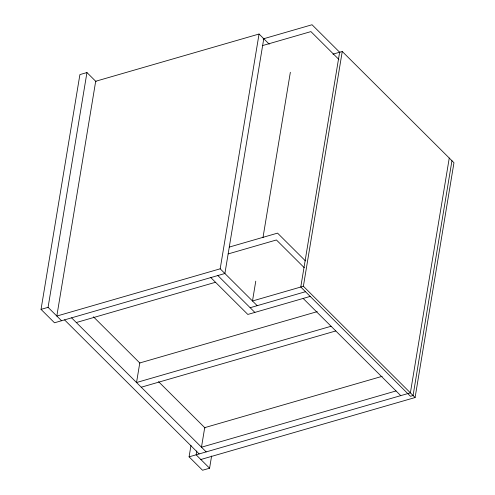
<?xml version="1.0" encoding="UTF-8"?>
<svg xmlns="http://www.w3.org/2000/svg" width="495" height="495" viewBox="0 0 495 495"><rect width="100%" height="100%" fill="white"/><g stroke="black" fill="none" stroke-linecap="round" stroke-linejoin="round"><path stroke-width="0.74" d="M263.767 38.715L224.897 273.5L54.493 322.783L41.035 309.375L79.905 74.59L86.947 72.555L96.098 81.669M61.535 320.748L48.077 307.339L86.947 72.555M211.6 456.019L209.583 468.214L202.542 470.25L189.084 456.842L190.977 445.407M220.188 268.81L259.052 34.025L95.69 81.267L56.826 316.058L220.188 268.81L257.196 305.675M196.756 450.995L196.125 454.806L209.583 468.214M255.767 281.166L252.487 300.985L303.385 286.265L415.095 397.535L200.834 459.502M262.963 237.711L290.348 72.295M339.638 52.235L300.774 287.02L410.46 396.278L413.078 395.524L451.947 160.733M303.385 286.265L342.255 51.474L332.956 54.165M449.256 158.054L410.386 392.844L189.084 456.842M415.095 397.535L453.964 162.744L342.255 51.474M263.099 38.907L312.048 24.75L339.954 52.544M262.709 45.54L310.916 31.6L338.821 59.394M229.346 247.067L277.553 233.126L305.458 260.915M228.207 253.916L276.42 239.97L304.32 267.764M41.035 309.375L48.077 307.339M76.304 322.53L215.523 282.268M250.154 307.711L305.483 291.71M310.192 296.406L247.828 314.443L210.814 277.577M317.239 311.633L139.776 362.959L136.533 382.524L331.081 326.261M141.242 387.214L335.789 330.951M382.177 376.318L204.713 427.643L201.471 447.208L396.019 390.945M259.052 34.025L269.243 44.166M303.15 298.442L400.727 395.635M217.856 275.536L254.869 312.407M93.437 316.8L139.936 363.126M158.542 381.651L205.048 427.971M71.596 317.839L206.186 451.898M64.554 319.875L199.145 453.934"/></g></svg>
